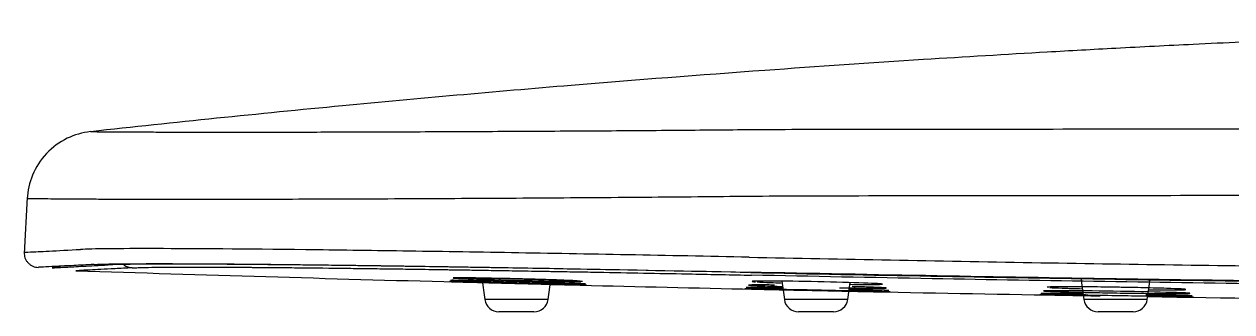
# Model space of a CAD drawing. Extents: x -4069 to -3649, y -4303 to -3709.
# Drawn here: x -3967.96 to -3951.03, y -3912.65 to -3908.62 of the extents above; entities that cross this region are included whole.
import ezdxf

# ---------------------------------------------------------------- set-up
doc = ezdxf.new("R2010")
doc.units = 0
doc.header["$LTSCALE"] = 7
doc.layers.add('6', color=7, linetype='CONTINUOUS')

msp = doc.modelspace()

# ---------------------------------------------------------------- linework, layer by layer
at = {"layer": '6', "color": 7, "linetype": 'Continuous'}
for p, q in [((-3967.91951, -3911.03942), (-3967.96109, -3911.83267)), ((-3961.54614, -3912.17254), (-3961.50406, -3912.4731)), ((-3960.61585, -3912.4731), (-3960.5772, -3912.19706)), ((-3957.34011, -3912.21636), (-3957.30417, -3912.4731)), ((-3956.41595, -3912.4731), (-3956.38277, -3912.23607)), ((-3953.1459, -3912.17575), (-3953.10427, -3912.4731)), ((-3952.21606, -3912.4731), (-3952.17679, -3912.19259)), ((-3960.81391, -3912.64536), (-3961.306, -3912.64536)), ((-3956.61402, -3912.64536), (-3957.1061, -3912.64536)), ((-3952.41412, -3912.64536), (-3952.90621, -3912.64536))]:
    msp.add_line(p, q, dxfattribs=at)
at = {"layer": '6', "color": 3, "linetype": 'Continuous'}
for p, q in [((-3960.61585, -3912.4731), (-3961.50406, -3912.4731)), ((-3956.41595, -3912.4731), (-3957.30417, -3912.4731)), ((-3952.21606, -3912.4731), (-3953.10427, -3912.4731))]:
    msp.add_line(p, q, dxfattribs=at)
at = {"layer": '6', "color": 7, "linetype": 'Continuous'}
for centre, radius, start, end in [((-3937.96053, -3011.66382), 900.88155, 268.137865, 268.47662), ((-3937.96053, -3011.66382), 900.88155, 268.588142, 268.742051), ((-3961.306, -3912.44537), 0.2, 187.96961, 270), ((-3960.81391, -3912.44537), 0.2, 270, 352.03039), ((-3957.1061, -3912.44537), 0.2, 187.96961, 270), ((-3956.61402, -3912.44537), 0.2, 270, 352.03039), ((-3937.96053, -3011.66382), 900.88155, 268.827214, 269.003526), ((-3952.90621, -3912.44537), 0.2, 187.96961, 270), ((-3952.41412, -3912.44537), 0.2, 270, 352.03039), ((-3937.96053, -3011.66382), 900.88155, 269.09366, 269.3013)]:
    msp.add_arc(centre, radius, start, end, dxfattribs=at)
at = {"layer": '6', "color": 3, "linetype": 'Continuous'}
msp.add_ellipse((-3966.44062, -3911.82994), major_axis=(-0.01025, 0.19973), ratio=0.989639, start_param=2.41922915, end_param=3.05781759, dxfattribs=at)
at = {"layer": '6', "color": 7, "linetype": 'Continuous'}
for points, knots in [([(-3942.50659, -3908.61701), (-3943.24215, -3908.62693), (-3944.67474, -3908.65251), (-3946.72053, -3908.70674), (-3948.56043, -3908.76932), (-3950.14939, -3908.83393), (-3951.48752, -3908.89592), (-3952.616, -3908.9535), (-3953.87665, -3909.02283), (-3955.51689, -3909.1216), (-3957.74262, -3909.27273), (-3960.45886, -3909.48337), (-3963.60888, -3909.76368), (-3965.85133, -3909.9938), (-3967.02597, -3910.12265)], [0, 0, 0, 0, 0.08980088, 0.17491367, 0.24982631, 0.31453793, 0.36904767, 0.4133547, 0.45247757, 0.52317523, 0.61395109, 0.724809, 0.85575418, 1, 1, 1, 1]), ([(-3967.02945, -3910.12208), (-3967.14674, -3910.13601), (-3967.36962, -3910.19939), (-3967.66454, -3910.41352), (-3967.86172, -3910.71998), (-3967.91236, -3910.946), (-3967.91962, -3911.06383)], [0, 0, 0, 0, 0.24216016, 0.500095, 0.75797248, 1, 1, 1, 1]), ([(-3967.96001, -3911.81214), (-3967.96113, -3911.83872), (-3967.95576, -3911.87731), (-3967.93312, -3911.92613), (-3967.90788, -3911.95975), (-3967.87623, -3911.98737), (-3967.82932, -3912.01347), (-3967.79134, -3912.02169), (-3967.76485, -3912.02257)], [0, 0, 0, 0, 0.23944594, 0.36861439, 0.50055788, 0.63241787, 0.76134645, 1, 1, 1, 1]), ([(-3957.77944, -3912.09524), (-3958.88758, -3912.0721), (-3959.96003, -3912.05169), (-3962.00874, -3912.01681), (-3962.93601, -3912.00317), (-3964.16473, -3911.98866), (-3964.53662, -3911.98495), (-3965.20773, -3911.97969), (-3965.50838, -3911.97815), (-3966.2861, -3911.97696), (-3966.62599, -3911.98064), (-3966.78537, -3911.98882)], [0, 0, 0, 0, 0.25, 0.25, 0.5, 0.5, 0.625, 0.625, 0.75, 0.75, 1, 1, 1, 1]), ([(-3967.45194, -3912.023), (-3967.47972, -3912.02442), (-3967.54405, -3912.02773), (-3967.58182, -3912.0297), (-3967.55056, -3912.0281), (-3967.47865, -3912.02441), (-3967.35706, -3912.01816), (-3967.18531, -3912.00933), (-3966.97494, -3911.99855), (-3966.84864, -3911.99207), (-3966.78537, -3911.98882)], [0, 0, 0, 0, 0.09904644, 0.27881295, 0.42275572, 0.53095118, 0.63917434, 0.81879543, 0.9092296, 1, 1, 1, 1]), ([(-3966.44694, -3912.02982), (-3966.53005, -3912.03408), (-3966.69591, -3912.04257), (-3966.8906, -3912.05242), (-3967.07021, -3912.06143), (-3967.20112, -3912.06799), (-3967.23426, -3912.06962), (-3967.23432, -3912.06962), (-3967.23432, -3912.06962)], [0, 0, 0, 0, 0.16793056, 0.33510617, 0.50205865, 0.7511578, 0.9999327, 1, 1, 1, 1]), ([(-3966.44694, -3912.02982), (-3966.42628, -3912.02887), (-3966.39514, -3912.02745), (-3966.35087, -3912.02603), (-3966.32349, -3912.02529), (-3966.25977, -3912.02364), (-3966.16385, -3912.02197), (-3966.04406, -3912.02074), (-3965.97655, -3912.02023), (-3965.9101, -3912.01981), (-3965.82883, -3912.01943), (-3965.72945, -3912.01914), (-3965.63933, -3912.01901), (-3965.53605, -3912.01899), (-3965.45727, -3912.01912), (-3965.39688, -3912.01926), (-3965.37639, -3912.01931), (-3965.34551, -3912.0194), (-3965.29952, -3912.01954), (-3965.23434, -3912.01976), (-3965.15679, -3912.02007), (-3965.07176, -3912.02048), (-3965.00227, -3912.02084), (-3964.95683, -3912.0211), (-3964.93906, -3912.02121), (-3964.93229, -3912.02125), (-3964.92886, -3912.02127), (-3964.9216, -3912.02131), (-3964.88863, -3912.02151), (-3964.83505, -3912.02185), (-3964.77627, -3912.02225), (-3964.70691, -3912.02274), (-3964.65606, -3912.02313), (-3964.60604, -3912.0235), (-3964.56368, -3912.02384), (-3964.42077, -3912.025), (-3964.08288, -3912.02807), (-3963.65973, -3912.03267), (-3963.29133, -3912.03713), (-3963.11775, -3912.03931), (-3962.99672, -3912.04089), (-3962.90353, -3912.04216), (-3962.81863, -3912.04332), (-3962.75583, -3912.04417), (-3962.66235, -3912.04546), (-3962.56682, -3912.0468), (-3962.46703, -3912.04822), (-3962.35075, -3912.04989), (-3962.23937, -3912.05153), (-3962.12268, -3912.05326), (-3962.04691, -3912.0544), (-3961.96373, -3912.05567), (-3961.88237, -3912.05692), (-3961.78868, -3912.05837), (-3961.61841, -3912.06103), (-3961.42215, -3912.06417), (-3961.20455, -3912.06774), (-3961.02933, -3912.07065), (-3960.83748, -3912.0739), (-3960.63236, -3912.07742), (-3960.39485, -3912.08158), (-3960.13054, -3912.08629), (-3959.72585, -3912.09366), (-3959.2139, -3912.10329), (-3958.52297, -3912.11679), (-3958.04158, -3912.12671), (-3957.76367, -3912.13245)], [0, 0, 0, 0, 0.03145159, 0.0473881, 0.05356546, 0.06200076, 0.11604891, 0.13976022, 0.15152228, 0.16281836, 0.1838987, 0.20260503, 0.22166103, 0.23444481, 0.25797509, 0.26131471, 0.2640646, 0.26789527, 0.27612174, 0.28580581, 0.29835454, 0.31135803, 0.32334219, 0.32832782, 0.33051127, 0.33082067, 0.33115876, 0.33194578, 0.33385539, 0.3449014, 0.35394701, 0.35759286, 0.37253073, 0.37378283, 0.37698959, 0.38880246, 0.42797208, 0.49973788, 0.52979342, 0.54366683, 0.55293468, 0.56629538, 0.571233, 0.57784114, 0.58475307, 0.59845153, 0.60537067, 0.61324844, 0.63142299, 0.63655309, 0.64560643, 0.65232025, 0.65932082, 0.66775045, 0.67767734, 0.70507247, 0.71976584, 0.73453078, 0.75044777, 0.76893954, 0.78662697, 0.81019677, 0.83476649, 0.88633075, 0.9343787, 1, 1, 1, 1]), ([(-3957.77944, -3912.09524), (-3956.93589, -3912.11221), (-3955.28566, -3912.14539), (-3951.98388, -3912.20085), (-3948.69794, -3912.2439), (-3945.39409, -3912.27401), (-3942.91455, -3912.29018), (-3940.43756, -3912.29985), (-3937.95913, -3912.30308), (-3935.4821, -3912.29985), (-3932.17763, -3912.28692), (-3928.04742, -3912.25467), (-3923.9372, -3912.20085), (-3920.63542, -3912.14539), (-3918.98519, -3912.11221), (-3918.14162, -3912.09524)], [0, 0, 0, 0, 0.06390642, 0.12501946, 0.25002168, 0.31262071, 0.37501378, 0.43761338, 0.50000041, 0.56249339, 0.62498704, 0.74997833, 0.87498055, 0.93609239, 1, 1, 1, 1]), ([(-3961.97642, -3912.22248), (-3962.03234, -3912.22158), (-3961.9895, -3912.22326), (-3961.7316, -3912.23081), (-3961.5123, -3912.23679), (-3961.02461, -3912.24956), (-3960.75745, -3912.25631), (-3960.32228, -3912.26688), (-3960.1628, -3912.27049), (-3960.04218, -3912.27249), (-3960.0824, -3912.27087), (-3960.34605, -3912.26315), (-3960.56448, -3912.2572), (-3961.05234, -3912.24443), (-3961.32133, -3912.23763), (-3961.69231, -3912.22862), (-3961.81982, -3912.22566), (-3961.90131, -3912.22394)], [0, 0, 0, 0, 0.1273294, 0.1273294, 0.25708682, 0.25708682, 0.38684425, 0.38684425, 0.51660167, 0.51660167, 0.6463591, 0.6463591, 0.77611652, 0.77611652, 0.90587395, 0.90587395, 1, 1, 1, 1]), ([(-3961.98294, -3912.20515), (-3961.98167, -3912.20595), (-3961.95979, -3912.20727), (-3961.82688, -3912.21291), (-3961.64112, -3912.21895), (-3961.18891, -3912.23185), (-3960.9239, -3912.23868), (-3960.45961, -3912.24936), (-3960.26952, -3912.253), (-3960.07218, -3912.25503), (-3960.06738, -3912.25339), (-3960.25113, -3912.2456), (-3960.43643, -3912.23959), (-3960.88891, -3912.22669), (-3961.15596, -3912.21981), (-3961.4427, -3912.21322), (-3961.49764, -3912.212), (-3961.54936, -3912.2109)], [0, 0, 0, 0, 0.06936416, 0.06936416, 0.21827076, 0.21827076, 0.36717736, 0.36717736, 0.51608395, 0.51608395, 0.66499055, 0.66499055, 0.81389715, 0.81389715, 0.96280374, 0.96280374, 1, 1, 1, 1]), ([(-3961.9752, -3912.22251), (-3961.97176, -3912.22255), (-3961.95525, -3912.22279), (-3961.88881, -3912.22417), (-3961.77281, -3912.22677), (-3961.64831, -3912.2297), (-3961.56535, -3912.2317), (-3961.54078, -3912.2323)], [0, 0, 0, 0, 0.11151307, 0.36151236, 0.62371612, 0.89167986, 1, 1, 1, 1]), ([(-3961.54981, -3912.21089), (-3961.70493, -3912.20758), (-3961.83108, -3912.20532), (-3961.90562, -3912.20455), (-3961.90791, -3912.20453), (-3961.91015, -3912.20451), (-3961.91234, -3912.20449)], [0, 0, 0, 0, 0.9701982, 0.9701982, 0.9701982, 1, 1, 1, 1]), ([(-3961.86751, -3912.16848), (-3961.86692, -3912.16847), (-3961.84589, -3912.16832), (-3961.76858, -3912.16903), (-3961.63065, -3912.17089), (-3961.45493, -3912.17411), (-3961.25967, -3912.1783), (-3961.05434, -3912.18328), (-3960.84838, -3912.18878), (-3960.64944, -3912.19461), (-3960.47081, -3912.20041), (-3960.3266, -3912.20572), (-3960.22394, -3912.21013), (-3960.15323, -3912.21401), (-3960.13636, -3912.21573), (-3960.13545, -3912.21659)], [0, 0, 0, 0, 0.00235385, 0.08194177, 0.16653903, 0.25258933, 0.33711373, 0.42034807, 0.50387406, 0.58888049, 0.67490521, 0.75902938, 0.83793638, 0.90851381, 1, 1, 1, 1]), ([(-3960.58453, -3912.25674), (-3960.57753, -3912.25693), (-3960.50814, -3912.25879), (-3960.34266, -3912.2633), (-3960.16308, -3912.26843), (-3960.08871, -3912.27089), (-3960.08013, -3912.27133), (-3960.0805, -3912.27138)], [0, 0, 0, 0, 0.02313003, 0.23072524, 0.59129665, 0.8740129, 1, 1, 1, 1]), ([(-3960.57602, -3912.24662), (-3960.39696, -3912.25053), (-3960.25256, -3912.25318), (-3960.07218, -3912.25503), (-3960.06738, -3912.25339), (-3960.23895, -3912.24611), (-3960.38893, -3912.24114), (-3960.57495, -3912.23568)], [0, 0, 0, 0, 0.30721684, 0.30721684, 0.67820554, 0.67820554, 1, 1, 1, 1]), ([(-3960.25995, -3912.21507), (-3960.2599, -3912.21487), (-3960.25422, -3912.21307), (-3960.24303, -3912.21192), (-3960.23381, -3912.21073), (-3960.2314, -3912.21039)], [0, 0, 0, 0, 0.04945645, 0.74144065, 1, 1, 1, 1]), ([(-3957.74654, -3912.30514), (-3957.85653, -3912.30437), (-3957.87435, -3912.30625), (-3957.75623, -3912.31056), (-3957.73723, -3912.31121)], [0, 0, 0, 0, 0.85967071, 1, 1, 1, 1]), ([(-3957.62721, -3912.26882), (-3957.74396, -3912.26816), (-3957.81703, -3912.26925), (-3957.80721, -3912.2721), (-3957.80268, -3912.27274), (-3957.79638, -3912.27331), (-3957.78392, -3912.27432), (-3957.76561, -3912.27542), (-3957.74313, -3912.27655), (-3957.72841, -3912.27724), (-3957.70898, -3912.27811), (-3957.69326, -3912.27878), (-3957.68135, -3912.27927), (-3957.67328, -3912.27959), (-3957.66218, -3912.28003), (-3957.64706, -3912.2806), (-3957.62339, -3912.28146), (-3957.60076, -3912.28227), (-3957.5825, -3912.28292), (-3957.53128, -3912.28468), (-3957.47371, -3912.28649), (-3957.40974, -3912.28834), (-3957.39724, -3912.2887), (-3957.38032, -3912.28918), (-3957.35971, -3912.28976), (-3957.34205, -3912.29025), (-3957.32913, -3912.29061), (-3957.32297, -3912.29078), (-3957.31989, -3912.29086)], [0, 0, 0, 0, 0.37079511, 0.42113607, 0.44453033, 0.46166704, 0.4965142, 0.5723852, 0.58465459, 0.61461405, 0.64279246, 0.66982258, 0.67855818, 0.68877143, 0.70025185, 0.71893193, 0.73922578, 0.7762506, 0.78875887, 0.79466651, 0.92629459, 0.93396697, 0.9414204, 0.95457242, 0.97188662, 0.98678843, 0.99341514, 1, 1, 1, 1]), ([(-3957.77631, -3912.26916), (-3957.77631, -3912.26916), (-3957.76684, -3912.26901), (-3957.74583, -3912.26857), (-3957.70129, -3912.26873), (-3957.68611, -3912.2688)], [0, 0, 0, 0, 0.00002797, 0.69695324, 1, 1, 1, 1]), ([(-3957.49662, -3912.21474), (-3957.66155, -3912.21391), (-3957.75581, -3912.21552), (-3957.75806, -3912.22063), (-3957.74179, -3912.22251), (-3957.7106, -3912.22462)], [0, 0, 0, 0, 0.7024008, 0.7024008, 1, 1, 1, 1]), ([(-3957.72665, -3912.21631), (-3957.73187, -3912.21651), (-3957.73943, -3912.21685), (-3957.74523, -3912.21724), (-3957.74723, -3912.2174)], [0, 0, 0, 0, 0.60731206, 1, 1, 1, 1]), ([(-3957.44249, -3912.27056), (-3957.44737, -3912.2705), (-3957.45541, -3912.2704), (-3957.46485, -3912.27029), (-3957.47372, -3912.27018), (-3957.4826, -3912.27008), (-3957.50622, -3912.26982), (-3957.52865, -3912.26959), (-3957.55119, -3912.26939), (-3957.56542, -3912.26926), (-3957.5801, -3912.26914), (-3957.59362, -3912.26903), (-3957.60546, -3912.26895), (-3957.61638, -3912.26888), (-3957.62408, -3912.26884), (-3957.62721, -3912.26882)], [0, 0, 0, 0, 0.06935857, 0.11520002, 0.1370959, 0.19944935, 0.24731285, 0.48991627, 0.5508319, 0.61612288, 0.72625131, 0.79800259, 0.85459412, 0.94008172, 1, 1, 1, 1]), ([(-3956.53294, -3912.3082), (-3956.52267, -3912.30838), (-3956.50799, -3912.30863), (-3956.48817, -3912.30896), (-3956.47541, -3912.30917), (-3956.46376, -3912.30936), (-3956.45429, -3912.30951), (-3956.44574, -3912.30965), (-3956.42556, -3912.30997), (-3956.39321, -3912.31047), (-3956.35603, -3912.31102), (-3956.32567, -3912.31145), (-3956.30725, -3912.3117), (-3956.29182, -3912.31191), (-3956.27879, -3912.31208), (-3956.24839, -3912.31247), (-3956.21693, -3912.31282), (-3956.18663, -3912.31319), (-3956.17342, -3912.31333), (-3956.15991, -3912.31347), (-3956.11838, -3912.31388), (-3956.07945, -3912.31417), (-3956.04249, -3912.31437), (-3956.01126, -3912.3145), (-3955.98282, -3912.31452), (-3955.95981, -3912.31446), (-3955.95017, -3912.31442), (-3955.94262, -3912.31436), (-3955.93706, -3912.31432), (-3955.93276, -3912.31427), (-3955.92519, -3912.3142), (-3955.91442, -3912.31405), (-3955.89791, -3912.31372), (-3955.88148, -3912.31314), (-3955.8754, -3912.31241), (-3955.87407, -3912.31179), (-3955.87452, -3912.31148), (-3955.87599, -3912.3112), (-3955.87669, -3912.31102), (-3955.8774, -3912.31089), (-3955.87893, -3912.31068), (-3955.88163, -3912.31038), (-3955.88416, -3912.31004), (-3955.88758, -3912.30972), (-3955.89158, -3912.30942), (-3955.89796, -3912.30898), (-3955.90806, -3912.30827), (-3955.93586, -3912.30671), (-3955.98242, -3912.30459), (-3956.04839, -3912.30203), (-3956.10493, -3912.30006), (-3956.15593, -3912.29837), (-3956.18939, -3912.2973), (-3956.21314, -3912.29658), (-3956.23084, -3912.29605), (-3956.25047, -3912.29546), (-3956.27251, -3912.29481), (-3956.28917, -3912.29433), (-3956.30556, -3912.29386), (-3956.32684, -3912.29327), (-3956.34205, -3912.29285), (-3956.35182, -3912.29258), (-3956.35224, -3912.29257)], [0, 0, 0, 0, 0.01471298, 0.0211366, 0.02875507, 0.03331656, 0.03828931, 0.04274763, 0.04596932, 0.0682764, 0.09189563, 0.10386982, 0.11655269, 0.1216767, 0.12927617, 0.13815853, 0.17295616, 0.18563239, 0.19130849, 0.19759302, 0.21105796, 0.27051044, 0.28098533, 0.29711705, 0.34701103, 0.36101842, 0.37137013, 0.37910938, 0.38915638, 0.39270962, 0.39627909, 0.4198593, 0.44105007, 0.48147686, 0.53536837, 0.54502169, 0.56099963, 0.57179146, 0.57651899, 0.58064691, 0.58655259, 0.59775588, 0.6112258, 0.62182871, 0.62853871, 0.63751244, 0.6607896, 0.69064892, 0.76317479, 0.81368535, 0.85926092, 0.88565649, 0.91711417, 0.92293607, 0.92783452, 0.94815862, 0.95718098, 0.9653448, 0.9759285, 0.98462058, 0.99933495, 1, 1, 1, 1]), ([(-3953.25166, -3912.29486), (-3953.44574, -3912.2941), (-3953.60846, -3912.296), (-3953.61984, -3912.30045), (-3953.61803, -3912.30121)], [0, 0, 0, 0, 0.83975458, 1, 1, 1, 1]), ([(-3953.52322, -3912.29602), (-3953.51783, -3912.29733), (-3953.5066, -3912.29983), (-3953.49131, -3912.30259), (-3953.48271, -3912.30454), (-3953.48062, -3912.30536), (-3953.48022, -3912.30569), (-3953.48019, -3912.30578)], [0, 0, 0, 0, 0.43923878, 0.82233688, 0.94414563, 0.98769422, 1, 1, 1, 1]), ([(-3951.79574, -3912.33773), (-3951.79572, -3912.33773), (-3951.73409, -3912.33701), (-3951.69361, -3912.33573), (-3951.67947, -3912.33401), (-3951.67947, -3912.33401), (-3951.67947, -3912.33401), (-3951.67946, -3912.33401), (-3951.67946, -3912.334), (-3951.67945, -3912.334), (-3951.67942, -3912.334), (-3951.67937, -3912.33399), (-3951.67928, -3912.33398), (-3951.67908, -3912.33396), (-3951.67871, -3912.33391), (-3951.678, -3912.33381), (-3951.6767, -3912.33362), (-3951.67464, -3912.33322), (-3951.67265, -3912.33238), (-3951.67701, -3912.33058), (-3951.71786, -3912.32652), (-3951.86524, -3912.31961), (-3952.16331, -3912.3109), (-3952.4104, -3912.30561), (-3952.53588, -3912.30334), (-3952.53589, -3912.30334), (-3952.5359, -3912.30334), (-3952.53593, -3912.30334), (-3952.53598, -3912.30334), (-3952.53609, -3912.30334), (-3952.53631, -3912.30333), (-3952.53674, -3912.30333), (-3952.5376, -3912.30331), (-3952.53932, -3912.30328), (-3952.54277, -3912.30322), (-3952.54967, -3912.30309), (-3952.56348, -3912.30285), (-3952.59115, -3912.30236), (-3952.64661, -3912.30143), (-3952.75772, -3912.29968), (-3952.97205, -3912.29679), (-3953.14776, -3912.29529), (-3953.24765, -3912.29487), (-3953.25166, -3912.29486)], [0, 0, 0, 0, 0.00002951, 0.14291984, 0.14291984, 0.14292425, 0.14292867, 0.1429375, 0.14295515, 0.14299047, 0.14306111, 0.14320239, 0.14348493, 0.14404998, 0.14517997, 0.14743947, 0.15195662, 0.16098393, 0.17901341, 0.21498862, 0.28666526, 0.42886413, 0.57135189, 0.71380042, 0.71380042, 0.71380479, 0.71380916, 0.71381789, 0.71383536, 0.71387029, 0.71394015, 0.71407988, 0.71435934, 0.71491825, 0.71603605, 0.71827156, 0.72274228, 0.73168277, 0.74956174, 0.78532086, 0.85686065, 0.9942205, 1, 1, 1, 1]), ([(-3956.99233, -3912.34377), (-3956.72698, -3912.34942), (-3956.45113, -3912.35505), (-3956.02247, -3912.36334), (-3955.87264, -3912.36593), (-3955.79116, -3912.36647), (-3955.85783, -3912.36446), (-3956.17622, -3912.35682), (-3956.42109, -3912.35136), (-3956.95017, -3912.34009), (-3957.22748, -3912.33442), (-3957.66199, -3912.32602), (-3957.80942, -3912.32348), (-3957.89021, -3912.32295), (-3957.82158, -3912.32501), (-3957.66252, -3912.32883), (-3957.66093, -3912.32887), (-3957.65934, -3912.3289)], [0, 0, 0, 0, 0.14205481, 0.14205481, 0.28480744, 0.28480744, 0.42756006, 0.42756006, 0.57031269, 0.57031269, 0.71306531, 0.71306531, 0.85581793, 0.85581793, 0.99857056, 0.99857056, 1, 1, 1, 1]), ([(-3956.00663, -3912.36089), (-3956.01005, -3912.36081), (-3956.01351, -3912.36072), (-3956.17622, -3912.35682), (-3956.42109, -3912.35136), (-3956.95017, -3912.34009), (-3957.22748, -3912.33442), (-3957.66199, -3912.32602), (-3957.80942, -3912.32348), (-3957.89021, -3912.32295), (-3957.82158, -3912.32501), (-3957.5066, -3912.33257), (-3957.26278, -3912.33801), (-3956.99623, -3912.34369), (-3956.99493, -3912.34372), (-3956.99363, -3912.34374), (-3956.99233, -3912.34377)], [0, 0, 0, 0, 0.00438737, 0.00438737, 0.20331541, 0.20331541, 0.40224346, 0.40224346, 0.6011715, 0.6011715, 0.80009954, 0.80009954, 0.99902759, 0.99902759, 0.99902759, 1, 1, 1, 1]), ([(-3957.33174, -3912.3364), (-3957.22806, -3912.3387), (-3957.11438, -3912.34117), (-3956.99623, -3912.34369), (-3956.99493, -3912.34372), (-3956.99363, -3912.34374), (-3956.99233, -3912.34377)], [0, 0, 0, 0, 0.98909211, 0.98909211, 0.98909211, 1, 1, 1, 1]), ([(-3955.96158, -3912.34503), (-3955.96155, -3912.34496), (-3955.96088, -3912.34447), (-3955.94225, -3912.34037), (-3955.92183, -3912.33827), (-3955.91104, -3912.33543)], [0, 0, 0, 0, 0.0094594, 0.07421973, 1, 1, 1, 1]), ([(-3952.23303, -3912.42732), (-3952.29899, -3912.42619), (-3952.42878, -3912.42398), (-3952.59223, -3912.42128), (-3952.83721, -3912.4173), (-3953.10977, -3912.41303), (-3953.52075, -3912.40698), (-3953.71529, -3912.40467), (-3953.72572, -3912.40533), (-3953.7112, -3912.40582), (-3953.69457, -3912.40625)], [0, 0, 0, 0, 0.09122785, 0.1726606, 0.20939102, 0.40543617, 0.52252118, 0.85176693, 0.90529727, 1, 1, 1, 1]), ([(-3953.1243, -3912.39101), (-3953.17655, -3912.39033), (-3953.22672, -3912.38971), (-3953.49965, -3912.3866), (-3953.65238, -3912.38581), (-3953.7054, -3912.38728), (-3953.70811, -3912.38776), (-3953.70241, -3912.38836)], [0, 0, 0, 0, 0.14106886, 0.14106886, 0.81215385, 0.81215385, 1, 1, 1, 1]), ([(-3951.76818, -3912.3781), (-3951.78411, -3912.37755), (-3951.80127, -3912.37698), (-3951.9804, -3912.37137), (-3952.22706, -3912.36571), (-3952.75897, -3912.35615), (-3953.03747, -3912.35237), (-3953.47288, -3912.34884), (-3953.62005, -3912.34919), (-3953.69915, -3912.35377), (-3953.62912, -3912.35803), (-3953.31148, -3912.36798), (-3953.06684, -3912.37362), (-3952.79968, -3912.37843)], [0, 0, 0, 0, 0.0223651, 0.0223651, 0.21799784, 0.21799784, 0.41363058, 0.41363058, 0.60926332, 0.60926332, 0.80489606, 0.80489606, 1, 1, 1, 1]), ([(-3952.79968, -3912.37843), (-3952.79895, -3912.37844), (-3952.79823, -3912.37845), (-3952.7975, -3912.37847), (-3952.5295, -3912.38328), (-3952.25083, -3912.38704), (-3951.82022, -3912.39054), (-3951.67064, -3912.39022), (-3951.59084, -3912.38565), (-3951.6589, -3912.38144), (-3951.9804, -3912.37137), (-3952.22706, -3912.36571), (-3952.75897, -3912.35615), (-3953.03747, -3912.35237), (-3953.47288, -3912.34884), (-3953.62005, -3912.34919), (-3953.69904, -3912.35376), (-3953.62952, -3912.35801), (-3953.47143, -3912.36297)], [0, 0, 0, 0, 0.00038615, 0.00038615, 0.00038615, 0.14324584, 0.14324584, 0.28610554, 0.28610554, 0.42896523, 0.42896523, 0.57182493, 0.57182493, 0.71468462, 0.71468462, 0.85754432, 0.85754432, 1, 1, 1, 1]), ([(-3953.6755, -3912.40672), (-3953.66306, -3912.40702), (-3953.59395, -3912.40856), (-3953.40703, -3912.41216), (-3953.18608, -3912.41608), (-3953.09107, -3912.41772), (-3953.09079, -3912.41773)], [0, 0, 0, 0, 0.14125847, 0.65482419, 0.99897763, 1, 1, 1, 1]), ([(-3952.79968, -3912.37843), (-3952.79895, -3912.37844), (-3952.79823, -3912.37845), (-3952.7975, -3912.37847), (-3952.59241, -3912.38215), (-3952.38107, -3912.38522), (-3952.19667, -3912.38724)], [0, 0, 0, 0, 0.00351971, 0.00351971, 0.00351971, 1, 1, 1, 1]), ([(-3951.76174, -3912.42342), (-3951.6766, -3912.42395), (-3951.61856, -3912.42392), (-3951.55361, -3912.42215), (-3951.62349, -3912.41909), (-3951.90338, -3912.41199), (-3952.05933, -3912.40865), (-3952.23498, -3912.40529)], [0, 0, 0, 0, 0.24737498, 0.24737498, 0.69352966, 0.69352966, 1, 1, 1, 1])]:
    msp.add_open_spline(points, degree=3, knots=knots, dxfattribs=at)
at = {"layer": '6', "color": 3, "linetype": 'Continuous'}
for points, knots in [([(-3966.24971, -3910.12566), (-3966.21782, -3910.12606), (-3966.1532, -3910.12687), (-3966.00706, -3910.12778), (-3965.79359, -3910.12859), (-3965.48811, -3910.12912), (-3965.00008, -3910.12915), (-3964.32131, -3910.12824), (-3963.38502, -3910.12595), (-3962.30583, -3910.12225), (-3961.13592, -3910.11696), (-3959.97111, -3910.11021), (-3958.85012, -3910.10225), (-3958.11512, -3910.09526), (-3957.76261, -3910.09191)], [0, 0, 0, 0, 0.04681415, 0.09487475, 0.14419185, 0.21634998, 0.28718567, 0.39382023, 0.50008303, 0.6145896, 0.72251084, 0.82227943, 0.91476311, 1, 1, 1, 1]), ([(-3957.01132, -3910.08836), (-3955.58511, -3910.08698), (-3952.81219, -3910.0843), (-3948.76857, -3910.08121), (-3944.95961, -3910.07896), (-3941.38296, -3910.07761), (-3937.17452, -3910.07701), (-3932.04187, -3910.07825), (-3925.69004, -3910.08197), (-3921.24286, -3910.08616), (-3918.90975, -3910.08836)], [0, 0, 0, 0, 0.11237617, 0.21848859, 0.31841747, 0.41223382, 0.50000201, 0.64963161, 0.8161871, 1, 1, 1, 1]), ([(-3967.02928, -3910.12186), (-3967.02877, -3910.1218), (-3966.94157, -3910.12244), (-3966.66173, -3910.12377), (-3966.44149, -3910.12471), (-3966.32253, -3910.12521), (-3966.27701, -3910.12541)], [0, 0, 0, 0, 0.46972173, 0.75639068, 0.90679494, 1, 1, 1, 1]), ([(-3967.16274, -3911.06761), (-3967.24391, -3911.06721), (-3967.40579, -3911.0664), (-3967.59371, -3911.06544), (-3967.74122, -3911.06469), (-3967.84514, -3911.06416), (-3967.90705, -3911.06384), (-3967.92089, -3911.06376), (-3967.92079, -3911.06376)], [0, 0, 0, 0, 0.16907744, 0.33719178, 0.50434302, 0.67053122, 0.83575638, 1, 1, 1, 1]), ([(-3957.79544, -3911.02936), (-3958.03591, -3911.03186), (-3958.52589, -3911.03694), (-3959.26678, -3911.04349), (-3960.02285, -3911.04944), (-3960.78774, -3911.05469), (-3961.55445, -3911.05927), (-3962.31496, -3911.06318), (-3963.06034, -3911.06641), (-3963.78074, -3911.06897), (-3964.46551, -3911.07086), (-3965.10331, -3911.07207), (-3965.68197, -3911.0726), (-3966.18981, -3911.07246), (-3966.61152, -3911.07164), (-3966.94505, -3911.07019), (-3967.07183, -3911.06868), (-3967.13601, -3911.06791)], [0, 0, 0, 0, 0.0528019, 0.10758522, 0.16434988, 0.22309578, 0.28382276, 0.34653066, 0.41121927, 0.47788837, 0.54653769, 0.61716693, 0.68977579, 0.76436391, 0.84093093, 0.91947643, 1, 1, 1, 1]), ([(-3918.86859, -3911.02431), (-3920.28186, -3911.02267), (-3923.10839, -3911.0194), (-3927.35065, -3911.01597), (-3931.59405, -3911.01362), (-3935.83829, -3911.01246), (-3940.08277, -3911.01246), (-3944.32701, -3911.01362), (-3948.57041, -3911.01597), (-3952.81268, -3911.0194), (-3955.63921, -3911.02267), (-3957.05247, -3911.02431)], [0, 0, 0, 0, 0.11111123, 0.22222238, 0.33333345, 0.44444449, 0.55555551, 0.66666655, 0.77777762, 0.88888877, 1, 1, 1, 1]), ([(-3967.96, -3911.812), (-3967.95978, -3911.81199), (-3967.89933, -3911.80892), (-3967.6462, -3911.79605), (-3967.33035, -3911.7799), (-3967.17252, -3911.77183)], [0, 0, 0, 0, 0.33371383, 0.66705357, 1, 1, 1, 1]), ([(-3957.79776, -3911.88041), (-3958.95291, -3911.85677), (-3960.06297, -3911.83606), (-3961.6593, -3911.80941), (-3962.16995, -3911.80144), (-3963.13186, -3911.78757), (-3963.58614, -3911.78161), (-3964.86599, -3911.76678), (-3965.56806, -3911.76138), (-3966.65134, -3911.75972), (-3967.00686, -3911.7635), (-3967.17252, -3911.77183)], [0, 0, 0, 0, 0.25, 0.25, 0.375, 0.375, 0.5, 0.5, 0.75, 0.75, 1, 1, 1, 1]), ([(-3966.9813, -3911.98217), (-3966.97637, -3911.98192), (-3966.96466, -3911.98133), (-3966.93093, -3911.97983), (-3966.88061, -3911.97808), (-3966.81566, -3911.97639), (-3966.7684, -3911.97542), (-3966.73535, -3911.97484), (-3966.70137, -3911.97434), (-3966.65053, -3911.97365), (-3966.6002, -3911.97308), (-3966.55884, -3911.97268), (-3966.52521, -3911.97237), (-3966.47025, -3911.97194), (-3966.38253, -3911.97141), (-3966.29073, -3911.97106), (-3966.18855, -3911.97083), (-3966.12869, -3911.97079), (-3966.08289, -3911.97077), (-3966.05703, -3911.97077), (-3966.02042, -3911.97078), (-3965.97138, -3911.97082), (-3965.82738, -3911.97098), (-3965.61269, -3911.97172), (-3965.37165, -3911.97311), (-3965.22243, -3911.97409), (-3964.90329, -3911.97636), (-3964.46383, -3911.98041), (-3963.92584, -3911.98645), (-3963.62267, -3911.99016), (-3963.39894, -3911.99302), (-3963.24653, -3911.99503), (-3963.1259, -3911.99666), (-3962.96811, -3911.99882), (-3962.69327, -3912.00269), (-3962.38665, -3912.00721), (-3962.13608, -3912.01106), (-3962.02296, -3912.01282), (-3961.91689, -3912.01449), (-3961.78408, -3912.0166), (-3961.6095, -3912.01941), (-3961.40482, -3912.02276), (-3961.0748, -3912.02828), (-3960.56933, -3912.03701), (-3959.45985, -3912.05697), (-3958.49725, -3912.07648), (-3957.79177, -3912.09078)], [0, 0, 0, 0, 0.00759369, 0.01803483, 0.0473244, 0.06825718, 0.08429472, 0.09036884, 0.09650612, 0.11180104, 0.12972682, 0.13313058, 0.14067263, 0.15269481, 0.1691956, 0.19527702, 0.20576215, 0.22502563, 0.22640378, 0.22909832, 0.23812226, 0.24463432, 0.25309659, 0.30725842, 0.3392993, 0.34953457, 0.36467384, 0.45926542, 0.49887488, 0.53133, 0.5488999, 0.56325868, 0.574427, 0.58248934, 0.60683915, 0.64908491, 0.66326579, 0.67128403, 0.67798075, 0.69015273, 0.70472274, 0.72156231, 0.74068, 0.78527113, 0.84262951, 1, 1, 1, 1]), ([(-3957.79776, -3911.88041), (-3956.47635, -3911.9064), (-3953.8336, -3911.95836), (-3949.86681, -3912.01534), (-3945.89884, -3912.05695), (-3941.92991, -3912.0817), (-3937.96053, -3912.09), (-3933.99115, -3912.0817), (-3930.02222, -3912.05695), (-3926.05425, -3912.01534), (-3922.08747, -3911.95836), (-3919.44472, -3911.9064), (-3918.1233, -3911.88041)], [0, 0, 0, 0, 0.10000909, 0.20001212, 0.3000106, 0.40000606, 0.5, 0.59999394, 0.6999894, 0.79998788, 0.89999091, 1, 1, 1, 1]), ([(-3966.9813, -3911.98217), (-3967.0325, -3911.9848), (-3967.13468, -3911.99005), (-3967.28966, -3911.998), (-3967.44192, -3912.00579), (-3967.6071, -3912.01427), (-3967.73471, -3912.02081), (-3967.76697, -3912.02249), (-3967.7669, -3912.0225)], [0, 0, 0, 0, 0.10085005, 0.20126611, 0.35100294, 0.50073527, 0.75074963, 1, 1, 1, 1]), ([(-3918.12929, -3912.09078), (-3919.2895, -3912.11377), (-3921.54649, -3912.15851), (-3924.85104, -3912.20898), (-3928.64777, -3912.25508), (-3932.17633, -3912.28261), (-3935.48281, -3912.29554), (-3938.78938, -3912.29984), (-3942.92049, -3912.28905), (-3947.81613, -3912.25083), (-3951.89641, -3912.19779), (-3955.20035, -3912.14281), (-3956.91512, -3912.10838), (-3957.79177, -3912.09078)], [0, 0, 0, 0, 0.08783903, 0.17087523, 0.25002613, 0.37501617, 0.43767593, 0.50000067, 0.62498435, 0.74997439, 0.87017138, 0.93362728, 1, 1, 1, 1]), ([(-3918.15739, -3912.13245), (-3919.00124, -3912.14942), (-3920.65108, -3912.18259), (-3923.95129, -3912.23802), (-3927.23459, -3912.28103), (-3930.53555, -3912.3111), (-3933.01244, -3912.32725), (-3935.48651, -3912.33691), (-3937.96197, -3912.34013), (-3940.43599, -3912.33691), (-3943.73678, -3912.324), (-3947.86312, -3912.29179), (-3951.96976, -3912.23802), (-3955.26997, -3912.18259), (-3956.91981, -3912.14942), (-3957.76367, -3912.13245)], [0, 0, 0, 0, 0.06397999, 0.12508947, 0.25010172, 0.31269249, 0.37506381, 0.4376424, 0.50000041, 0.56246711, 0.624937, 0.74989828, 0.87491053, 0.93601873, 1, 1, 1, 1]), ([(-3961.81719, -3912.16865), (-3961.93867, -3912.16776), (-3961.9778, -3912.16948), (-3961.87482, -3912.17719), (-3961.72671, -3912.18332), (-3961.32593, -3912.19641), (-3961.07478, -3912.20335), (-3960.6061, -3912.21419), (-3960.39791, -3912.2179), (-3960.19893, -3912.21951), (-3960.15377, -3912.21925), (-3960.137, -3912.21822)], [0, 0, 0, 0, 0.21521208, 0.21521208, 0.43575166, 0.43575166, 0.65629124, 0.65629124, 0.87683082, 0.87683082, 1, 1, 1, 1]), ([(-3961.81719, -3912.16865), (-3961.93867, -3912.16776), (-3961.9778, -3912.16948), (-3961.87482, -3912.17719), (-3961.72671, -3912.18332), (-3961.32593, -3912.19641), (-3961.07478, -3912.20335), (-3960.6061, -3912.21419), (-3960.39791, -3912.2179), (-3960.26713, -3912.21896), (-3960.26408, -3912.21898), (-3960.26108, -3912.219)], [0, 0, 0, 0, 0.2439532, 0.2439532, 0.49394538, 0.49394538, 0.74393756, 0.74393756, 0.99392974, 0.99392974, 1, 1, 1, 1]), ([(-3961.81719, -3912.16865), (-3961.93867, -3912.16776), (-3961.9778, -3912.16948), (-3961.87683, -3912.17704), (-3961.738, -3912.18285), (-3961.54929, -3912.18911)], [0, 0, 0, 0, 0.50372607, 0.50372607, 1, 1, 1, 1]), ([(-3961.85442, -3912.22722), (-3961.72344, -3912.23104), (-3961.50777, -3912.23691), (-3961.02461, -3912.24956), (-3960.75745, -3912.25631), (-3960.32228, -3912.26688), (-3960.1628, -3912.27049), (-3960.04218, -3912.27249), (-3960.0824, -3912.27087), (-3960.34605, -3912.26315), (-3960.56448, -3912.2572), (-3961.05234, -3912.24443), (-3961.32133, -3912.23763), (-3961.53827, -3912.23236), (-3961.5402, -3912.23231), (-3961.54212, -3912.23227)], [0, 0, 0, 0, 0.16383099, 0.16383099, 0.33076476, 0.33076476, 0.49769852, 0.49769852, 0.66463229, 0.66463229, 0.83156606, 0.83156606, 0.99849983, 0.99849983, 1, 1, 1, 1]), ([(-3960.20656, -3912.21111), (-3960.27971, -3912.2074), (-3960.40135, -3912.20271), (-3960.75362, -3912.19121), (-3961.00689, -3912.18423), (-3961.47015, -3912.17351), (-3961.67936, -3912.16977), (-3961.80802, -3912.16872), (-3961.81112, -3912.1687), (-3961.81418, -3912.16867), (-3961.81719, -3912.16865)], [0, 0, 0, 0, 0.27201751, 0.27201751, 0.63166482, 0.63166482, 0.99131212, 0.99131212, 0.99131212, 1, 1, 1, 1]), ([(-3960.57308, -3912.19711), (-3960.77031, -3912.19075), (-3961.01454, -3912.18405), (-3961.47015, -3912.17351), (-3961.67936, -3912.16977), (-3961.80802, -3912.16872), (-3961.81112, -3912.1687), (-3961.81418, -3912.16867), (-3961.81719, -3912.16865)], [0, 0, 0, 0, 0.48564736, 0.48564736, 0.98786802, 0.98786802, 0.98786802, 1, 1, 1, 1]), ([(-3960.58301, -3912.26055), (-3960.56843, -3912.2609), (-3960.55404, -3912.26125), (-3960.42692, -3912.26434), (-3960.32963, -3912.26663), (-3960.25374, -3912.26834)], [0, 0, 0, 0, 0.11153279, 0.11153279, 1, 1, 1, 1]), ([(-3960.13506, -3912.27089), (-3960.12218, -3912.27114), (-3960.11128, -3912.27134), (-3960.04218, -3912.27249), (-3960.0824, -3912.27087), (-3960.21722, -3912.26692), (-3960.22026, -3912.26683), (-3960.22334, -3912.26674)], [0, 0, 0, 0, 0.12476515, 0.12476515, 0.98056326, 0.98056326, 1, 1, 1, 1]), ([(-3957.32786, -3912.31096), (-3957.33628, -3912.31081), (-3957.4013, -3912.3097), (-3957.5637, -3912.30709), (-3957.68707, -3912.30557), (-3957.74432, -3912.30515), (-3957.74654, -3912.30514)], [0, 0, 0, 0, 0.04685599, 0.36448227, 0.97486207, 1, 1, 1, 1]), ([(-3957.73723, -3912.31121), (-3957.69693, -3912.31258), (-3957.58299, -3912.31606), (-3957.42645, -3912.32019), (-3957.33187, -3912.32253)], [0, 0, 0, 0, 0.44961671, 1, 1, 1, 1]), ([(-3957.68316, -3912.22633), (-3957.63836, -3912.2289), (-3957.57441, -3912.23175), (-3957.44995, -3912.23632), (-3957.40059, -3912.23798), (-3957.34758, -3912.23963)], [0, 0, 0, 0, 0.642316, 0.642316, 1, 1, 1, 1]), ([(-3956.37757, -3912.26036), (-3956.31345, -3912.26112), (-3956.25389, -3912.26166), (-3956.02993, -3912.26293), (-3955.93005, -3912.26136), (-3955.92708, -3912.25393), (-3956.02477, -3912.2482), (-3956.35985, -3912.2359), (-3956.59783, -3912.22935), (-3957.07496, -3912.21929), (-3957.3129, -3912.21578), (-3957.48501, -3912.21481), (-3957.48892, -3912.21478), (-3957.49278, -3912.21476), (-3957.49662, -3912.21474)], [0, 0, 0, 0, 0.07177456, 0.07177456, 0.3025216, 0.3025216, 0.53326864, 0.53326864, 0.76401568, 0.76401568, 0.99476273, 0.99476273, 0.99476273, 1, 1, 1, 1]), ([(-3953.5799, -3912.30547), (-3953.57983, -3912.30547), (-3953.54441, -3912.30795), (-3953.48594, -3912.31072), (-3953.40734, -3912.31353), (-3953.40733, -3912.31353), (-3953.40732, -3912.31353), (-3953.40731, -3912.31353), (-3953.40727, -3912.31353), (-3953.4072, -3912.31354), (-3953.40707, -3912.31354), (-3953.4068, -3912.31355), (-3953.40626, -3912.31357), (-3953.40518, -3912.31361), (-3953.403, -3912.31369), (-3953.39864, -3912.31384), (-3953.3898, -3912.31415), (-3953.37172, -3912.31477), (-3953.33399, -3912.31602), (-3953.25467, -3912.31846), (-3953.17872, -3912.32052), (-3953.12584, -3912.32185)], [0, 0, 0, 0, 0.00099465, 0.50513595, 0.50513595, 0.50515141, 0.50516686, 0.50519776, 0.50525957, 0.50538318, 0.5056304, 0.50612484, 0.50711373, 0.50909148, 0.51304693, 0.52095762, 0.53677827, 0.56841758, 0.63169403, 0.75826775, 1, 1, 1, 1]), ([(-3956.39751, -3912.34228), (-3956.374, -3912.34269), (-3956.29333, -3912.34409), (-3956.11376, -3912.34697), (-3955.9917, -3912.34846), (-3955.93562, -3912.34885), (-3955.93562, -3912.34885), (-3955.93561, -3912.34885), (-3955.9356, -3912.34885), (-3955.93559, -3912.34885), (-3955.93558, -3912.34885), (-3955.93558, -3912.34885)], [0, 0, 0, 0, 0.11811193, 0.41319657, 0.99985182, 0.99985182, 0.99986988, 0.99988794, 0.99992405, 0.99999628, 1, 1, 1, 1]), ([(-3955.90242, -3912.34902), (-3955.90086, -3912.34903), (-3955.88805, -3912.34906), (-3955.85818, -3912.34903), (-3955.82387, -3912.34824), (-3955.85204, -3912.34631), (-3955.89582, -3912.34458), (-3955.89582, -3912.34458), (-3955.89583, -3912.34458), (-3955.89584, -3912.34458), (-3955.89586, -3912.34458), (-3955.8959, -3912.34457), (-3955.89597, -3912.34457), (-3955.89612, -3912.34457), (-3955.89643, -3912.34455), (-3955.89704, -3912.34453), (-3955.89827, -3912.34448), (-3955.90075, -3912.34438), (-3955.90586, -3912.34419), (-3955.91657, -3912.34378), (-3955.93996, -3912.34294), (-3955.9944, -3912.34113), (-3956.12782, -3912.33713), (-3956.28262, -3912.3331), (-3956.39467, -3912.33038)], [0, 0, 0, 0, 0.00914036, 0.07612149, 0.20987516, 0.47693792, 0.47693792, 0.47694617, 0.47695443, 0.47697093, 0.47700394, 0.47706995, 0.47720197, 0.47746602, 0.4779941, 0.47905021, 0.48116219, 0.48538526, 0.49382794, 0.51070022, 0.5443977, 0.61163591, 0.74560014, 1, 1, 1, 1]), ([(-3956.39058, -3912.35618), (-3956.33689, -3912.35724), (-3956.28553, -3912.35825), (-3956.19965, -3912.35991), (-3956.16396, -3912.36059), (-3956.13052, -3912.36122)], [0, 0, 0, 0, 0.56125522, 0.56125522, 1, 1, 1, 1]), ([(-3953.44392, -3912.38745), (-3953.5757, -3912.38631), (-3953.66385, -3912.38613), (-3953.73523, -3912.38811), (-3953.66331, -3912.39122), (-3953.39265, -3912.39807), (-3953.24839, -3912.4012), (-3953.08449, -3912.40437)], [0, 0, 0, 0, 0.30483902, 0.30483902, 0.72642595, 0.72642595, 1, 1, 1, 1]), ([(-3953.47143, -3912.36297), (-3953.47098, -3912.36298), (-3953.47053, -3912.363), (-3953.37895, -3912.36586), (-3953.25941, -3912.36894), (-3953.12351, -3912.37195)], [0, 0, 0, 0, 0.00491074, 0.00491074, 1, 1, 1, 1]), ([(-3953.09079, -3912.41773), (-3953.03571, -3912.41868), (-3952.96475, -3912.4199), (-3952.89186, -3912.42112), (-3952.87761, -3912.42136)], [0, 0, 0, 0, 0.80540674, 1, 1, 1, 1]), ([(-3951.58831, -3912.44053), (-3951.55479, -3912.44071), (-3951.56505, -3912.43977), (-3951.79538, -3912.43508), (-3952.06225, -3912.43028), (-3952.20805, -3912.42775), (-3952.23303, -3912.42732)], [0, 0, 0, 0, 0.33644401, 0.67590114, 0.94531421, 1, 1, 1, 1]), ([(-3952.20147, -3912.41876), (-3952.13593, -3912.41963), (-3952.07347, -3912.4204), (-3951.7924, -3912.42361), (-3951.63718, -3912.42443), (-3951.55361, -3912.42215), (-3951.62349, -3912.41909), (-3951.81745, -3912.41417), (-3951.84803, -3912.41343), (-3951.88082, -3912.41267)], [0, 0, 0, 0, 0.10711682, 0.10711682, 0.5187719, 0.5187719, 0.93042697, 0.93042697, 1, 1, 1, 1]), ([(-3952.19501, -3912.38726), (-3952.13905, -3912.38787), (-3952.08557, -3912.38838), (-3951.82022, -3912.39054), (-3951.67064, -3912.39022), (-3951.5954, -3912.38591), (-3951.64475, -3912.38238), (-3951.76818, -3912.3781)], [0, 0, 0, 0, 0.10974441, 0.10974441, 0.5818587, 0.5818587, 1, 1, 1, 1]), ([(-3952.18833, -3912.33733), (-3952.1359, -3912.33776), (-3952.08607, -3912.33807), (-3952.04005, -3912.33825), (-3952.04005, -3912.33825), (-3952.04004, -3912.33825), (-3952.04002, -3912.33825), (-3952.03997, -3912.33825), (-3952.03989, -3912.33825), (-3952.03972, -3912.33825), (-3952.03938, -3912.33825), (-3952.0387, -3912.33825), (-3952.03733, -3912.33826), (-3952.03462, -3912.33827), (-3952.02921, -3912.33829), (-3952.01848, -3912.33833), (-3951.99737, -3912.33839), (-3951.95657, -3912.33846), (-3951.88085, -3912.33843), (-3951.82659, -3912.33809), (-3951.79574, -3912.33773)], [0, 0, 0, 0, 0.31651157, 0.31651157, 0.31653251, 0.31655344, 0.31659531, 0.31667905, 0.31684652, 0.31718147, 0.31785135, 0.3191911, 0.3218705, 0.32722893, 0.33794432, 0.35936944, 0.40219877, 0.48778588, 0.65874799, 1, 1, 1, 1])]:
    msp.add_open_spline(points, degree=3, knots=knots, dxfattribs=at)
for points in [[(-3957.76261, -3910.09191), (-3957.51218, -3910.09073), (-3957.26175, -3910.08955), (-3957.01132, -3910.08836)], [(-3966.27701, -3910.12541), (-3966.26855, -3910.12549), (-3966.25949, -3910.12557), (-3966.24983, -3910.12565)], [(-3967.13601, -3911.06791), (-3967.14499, -3911.06781), (-3967.1539, -3911.06771), (-3967.16273, -3911.06761)], [(-3957.05247, -3911.02431), (-3957.30013, -3911.02599), (-3957.54778, -3911.02768), (-3957.79544, -3911.02936)], [(-3961.91234, -3912.20449), (-3961.96091, -3912.20403), (-3961.98433, -3912.20427), (-3961.98294, -3912.20515)], [(-3957.65934, -3912.3289), (-3957.57135, -3912.33101), (-3957.45719, -3912.33362), (-3957.3276, -3912.33649)]]:
    msp.add_open_spline(points, degree=3, dxfattribs=at)
at = {"layer": '6', "color": 7, "linetype": 'Continuous'}
for points in [[(-3956.99233, -3912.34377), (-3956.78823, -3912.34812), (-3956.57791, -3912.35245), (-3956.3944, -3912.3561)], [(-3953.12968, -3912.37182), (-3953.02738, -3912.37409), (-3952.91565, -3912.37634), (-3952.79968, -3912.37843)]]:
    msp.add_open_spline(points, degree=3, dxfattribs=at)

doc.saveas('drawing.dxf')
